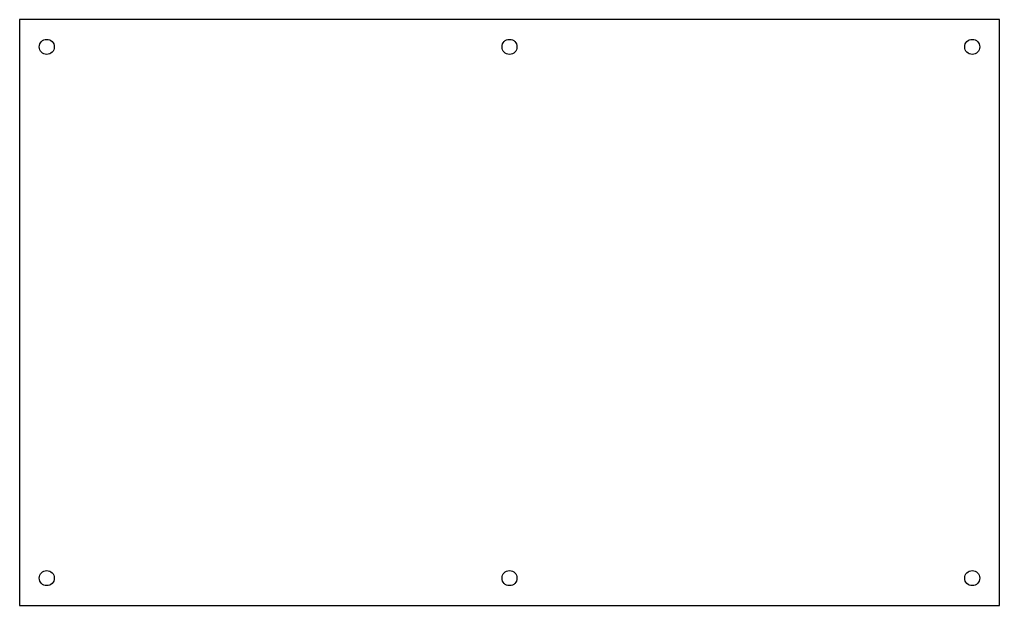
# Model space of a CAD drawing. Header units: millimetres. Extents: x 0 to 360, y 0 to 215.
import ezdxf

# ---------------------------------------------------------------- set-up
doc = ezdxf.new("R2010")
doc.units = ezdxf.units.MM
doc.layers.add('CUT_HOLES', color=7, linetype='Continuous')
doc.layers.add('CUT_OUTER', color=7, linetype='Continuous')

msp = doc.modelspace()

# ---------------------------------------------------------------- linework, layer by layer
at = {"layer": 'CUT_HOLES'}
for centre in [(10, 205), (180, 205), (350, 205), (10, 10), (180, 10), (350, 10)]:
    msp.add_circle(centre, 2.75, dxfattribs=at)
at = {"layer": 'CUT_OUTER'}
msp.add_lwpolyline([(0, 0), (360, 0), (360, 215), (0, 215)], close=True, dxfattribs=at)

doc.saveas('drawing.dxf')
